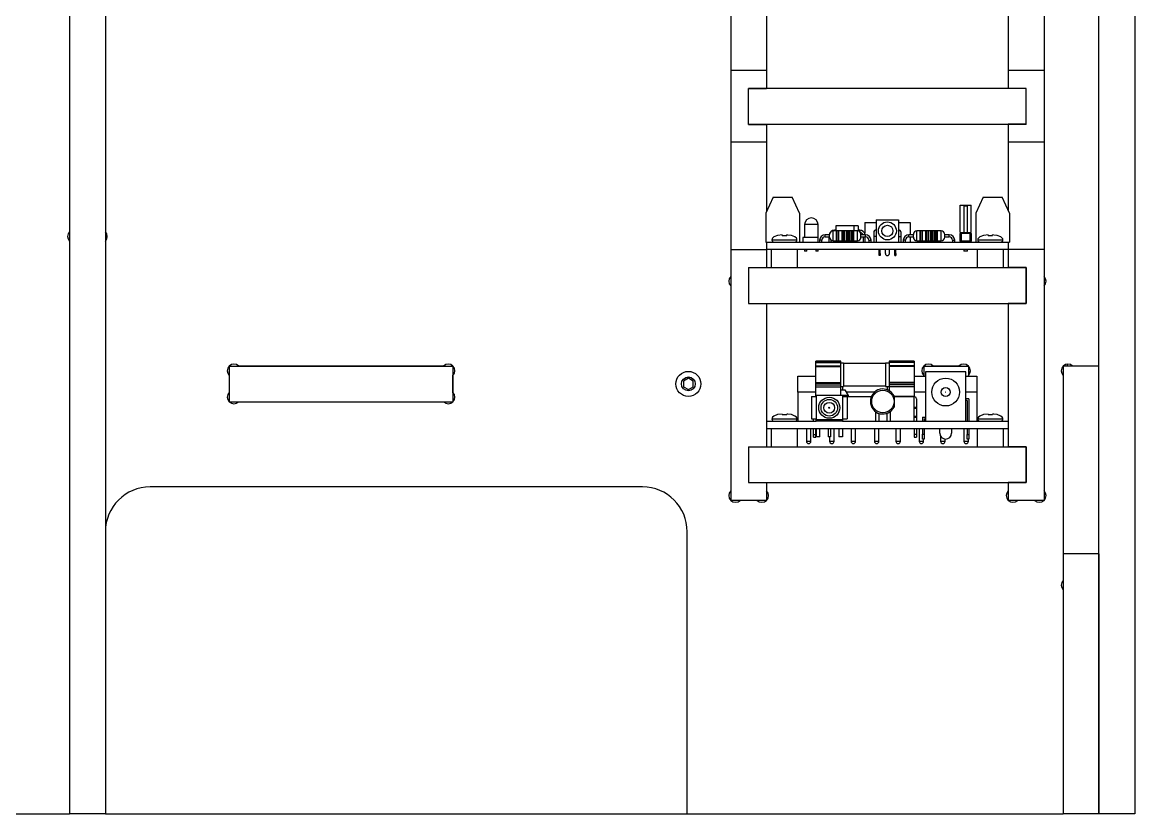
# Model space of a CAD drawing. Extents: x 0 to 145, y 0 to 184.
# Drawn here: x 95.47 to 145.18, y 51.18 to 86.53 of the extents above; entities that cross this region are included whole.
import ezdxf

# ---------------------------------------------------------------- set-up
doc = ezdxf.new("R2010")
doc.units = 0
doc.linetypes.add('SLD-CONTINUE', pattern=[0])
doc.layers.get('0').update_dxf_attribs({"linetype": 'CONTINUOUS'})

msp = doc.modelspace()

# ---------------------------------------------------------------- linework, layer by layer
at = {"color": 7, "linetype": 'SLD-CONTINUE'}
for p, q in [((97.581, 177.193), (97.581, 51.178)), ((99.181, 175.593), (99.181, 51.178)), ((145.181, 131.948), (145.181, 51.178)), ((143.581, 51.178), (143.581, 131.285)), ((127.127, 89.174), (127.127, 84.374)), ((128.727, 89.174), (128.727, 84.374)), ((139.527, 89.178), (139.527, 84.378)), ((141.127, 89.178), (141.127, 84.378)), ((128.727, 84.374), (127.127, 84.374)), ((127.127, 84.374), (127.127, 81.174)), ((128.727, 84.374), (128.727, 83.574)), ((141.127, 84.378), (139.527, 84.378)), ((139.527, 84.378), (139.527, 83.578)), ((141.127, 84.378), (141.127, 81.178)), ((140.327, 83.574), (127.927, 83.574)), ((127.927, 81.974), (127.927, 83.574)), ((127.927, 83.574), (128.727, 83.574)), ((140.327, 83.578), (139.527, 83.578)), ((140.327, 81.978), (140.327, 83.578)), ((140.327, 81.974), (140.327, 83.574)), ((140.327, 81.974), (127.927, 81.974)), ((127.927, 81.974), (128.727, 81.974)), ((128.727, 81.974), (128.727, 81.174)), ((140.327, 81.978), (139.527, 81.978)), ((139.527, 81.978), (139.527, 81.178)), ((128.727, 81.174), (127.127, 81.174)), ((127.127, 81.174), (127.127, 76.374)), ((128.727, 81.174), (128.727, 78.09)), ((141.127, 81.178), (139.527, 81.178)), ((139.527, 81.178), (139.527, 78.126)), ((141.127, 81.178), (141.127, 76.378)), ((129.02, 78.718), (128.689, 78.008)), ((129.02, 78.718), (129.868, 78.718)), ((130.199, 78.008), (129.868, 78.718)), ((138.403, 78.718), (138.072, 78.008)), ((138.403, 78.718), (139.251, 78.718)), ((139.582, 78.008), (139.251, 78.718)), ((137.376, 77.144), (137.376, 78.364)), ((137.376, 78.364), (137.878, 78.364)), ((137.547, 78.314), (137.547, 77.144)), ((137.627, 78.314), (137.547, 78.314)), ((137.707, 78.314), (137.627, 78.314)), ((137.707, 77.144), (137.707, 78.314)), ((137.878, 77.144), (137.878, 78.364)), ((128.689, 78.008), (128.689, 76.714)), ((130.199, 78.008), (130.199, 76.714)), ((133.112, 77.594), (133.112, 77.108)), ((133.112, 77.594), (133.627, 77.594)), ((133.627, 77.714), (133.627, 76.714)), ((133.627, 77.714), (134.627, 77.714)), ((134.627, 77.714), (134.627, 76.714)), ((134.627, 77.594), (135.142, 77.594)), ((135.142, 77.594), (135.142, 77.044)), ((138.072, 78.008), (138.072, 76.714)), ((139.582, 78.008), (139.582, 76.714)), ((130.427, 77.494), (130.427, 76.914)), ((131.027, 76.914), (131.027, 77.494)), ((131.847, 77.214), (131.707, 77.214)), ((131.827, 77.244), (131.765, 77.244)), ((132.642, 77.444), (131.827, 77.444)), ((131.827, 77.444), (131.827, 77.214)), ((131.847, 76.994), (131.847, 77.214)), ((131.937, 77.224), (131.857, 77.224)), ((132.112, 77.214), (131.947, 77.214)), ((131.947, 77.214), (131.947, 76.774)), ((132.112, 76.994), (132.112, 77.214)), ((132.202, 77.224), (132.122, 77.224)), ((132.312, 77.214), (132.212, 77.214)), ((132.212, 77.214), (132.212, 76.774)), ((132.312, 76.994), (132.312, 77.214)), ((132.402, 77.224), (132.322, 77.224)), ((132.512, 77.214), (132.412, 77.214)), ((132.412, 77.214), (132.412, 76.774)), ((132.512, 76.994), (132.512, 77.214)), ((132.602, 77.224), (132.522, 77.224)), ((132.827, 77.444), (132.612, 77.444)), ((132.787, 77.214), (132.612, 77.214)), ((132.612, 77.214), (132.612, 76.774)), ((132.827, 77.444), (132.827, 77.209)), ((132.889, 77.244), (132.827, 77.244)), ((133.519, 77.154), (133.519, 76.964)), ((134.737, 76.964), (134.737, 77.154)), ((135.587, 77.214), (135.447, 77.214)), ((135.587, 76.994), (135.587, 77.214)), ((135.677, 77.224), (135.597, 77.224)), ((135.852, 77.214), (135.687, 77.214)), ((135.687, 77.214), (135.687, 76.774)), ((135.852, 76.994), (135.852, 77.214)), ((135.942, 77.224), (135.862, 77.224)), ((136.052, 77.214), (135.952, 77.214)), ((135.952, 77.214), (135.952, 76.774)), ((136.052, 76.994), (136.052, 77.214)), ((136.142, 77.224), (136.062, 77.224)), ((136.252, 77.214), (136.152, 77.214)), ((136.152, 77.214), (136.152, 76.774)), ((136.252, 76.994), (136.252, 77.214)), ((136.342, 77.224), (136.262, 77.224)), ((136.527, 77.214), (136.352, 77.214)), ((136.352, 77.214), (136.352, 76.774)), ((137.376, 77.094), (137.426, 77.144)), ((137.376, 77.144), (137.426, 77.144)), ((137.426, 77.094), (137.376, 77.094)), ((137.376, 76.764), (137.376, 77.094)), ((137.426, 77.144), (137.828, 77.144)), ((137.426, 77.094), (137.426, 77.144)), ((137.828, 77.094), (137.426, 77.094)), ((137.426, 77.094), (137.426, 76.764)), ((137.828, 77.144), (137.828, 77.094)), ((137.828, 77.144), (137.878, 77.094)), ((137.828, 77.144), (137.878, 77.144)), ((137.828, 76.764), (137.828, 77.094)), ((137.878, 77.094), (137.828, 77.094)), ((137.878, 77.094), (137.878, 76.764)), ((128.689, 76.714), (128.727, 76.714)), ((128.727, 76.714), (133.627, 76.714)), ((128.727, 76.714), (128.727, 76.394)), ((128.967, 76.814), (129.527, 76.814)), ((129.427, 77.031), (129.232, 77.007)), ((129.427, 77.007), (129.427, 77.031)), ((129.527, 76.814), (130.087, 76.814)), ((129.627, 77.007), (129.627, 77.031)), ((129.822, 77.007), (129.824, 77.009)), ((130.347, 76.914), (130.347, 76.714)), ((131.027, 76.914), (130.347, 76.914)), ((131.027, 76.714), (131.027, 76.914)), ((131.097, 76.794), (131.097, 76.714)), ((131.197, 76.714), (131.197, 76.794)), ((131.547, 77.044), (131.347, 77.044)), ((131.347, 76.944), (131.547, 76.944)), ((131.515, 76.944), (131.515, 76.714)), ((131.547, 76.994), (131.547, 77.054)), ((131.547, 76.934), (131.547, 76.994)), ((131.615, 76.714), (131.615, 76.803)), ((131.707, 76.774), (131.847, 76.774)), ((131.847, 76.774), (131.847, 76.994)), ((131.857, 76.764), (131.937, 76.764)), ((131.947, 76.774), (132.112, 76.774)), ((132.112, 76.774), (132.112, 76.994)), ((132.122, 76.764), (132.202, 76.764)), ((132.212, 76.774), (132.312, 76.774)), ((132.312, 76.774), (132.312, 76.994)), ((132.322, 76.764), (132.402, 76.764)), ((132.412, 76.774), (132.512, 76.774)), ((132.512, 76.774), (132.512, 76.994)), ((132.522, 76.764), (132.602, 76.764)), ((132.612, 76.774), (132.787, 76.774)), ((132.947, 76.994), (132.947, 77.054)), ((133.147, 77.044), (132.947, 77.044)), ((132.947, 76.934), (132.947, 76.994)), ((132.947, 76.944), (133.147, 76.944)), ((133.039, 76.944), (133.039, 76.714)), ((133.139, 76.714), (133.139, 76.944)), ((133.297, 76.794), (133.297, 76.714)), ((133.397, 76.714), (133.397, 76.794)), ((133.519, 76.964), (133.519, 76.714)), ((133.627, 76.714), (134.627, 76.714)), ((134.627, 76.714), (139.527, 76.714)), ((134.737, 76.714), (134.737, 76.964)), ((134.837, 76.794), (134.837, 76.714)), ((134.937, 76.714), (134.937, 76.794)), ((135.287, 77.044), (135.087, 77.044)), ((135.087, 76.944), (135.287, 76.944)), ((135.142, 76.944), (135.142, 76.714)), ((135.287, 76.994), (135.287, 77.054)), ((135.287, 76.934), (135.287, 76.994)), ((135.447, 76.774), (135.587, 76.774)), ((135.587, 76.774), (135.587, 76.994)), ((135.597, 76.764), (135.677, 76.764)), ((135.687, 76.774), (135.852, 76.774)), ((135.852, 76.774), (135.852, 76.994)), ((135.862, 76.764), (135.942, 76.764)), ((135.952, 76.774), (136.052, 76.774)), ((136.052, 76.774), (136.052, 76.994)), ((136.062, 76.764), (136.142, 76.764)), ((136.152, 76.774), (136.252, 76.774)), ((136.252, 76.774), (136.252, 76.994)), ((136.262, 76.764), (136.342, 76.764)), ((136.352, 76.774), (136.527, 76.774)), ((136.687, 76.994), (136.687, 77.054)), ((136.887, 77.044), (136.687, 77.044)), ((136.687, 76.934), (136.687, 76.994)), ((136.687, 76.944), (136.887, 76.944)), ((137.037, 76.794), (137.037, 76.714)), ((137.137, 76.714), (137.137, 76.794)), ((137.426, 76.714), (137.376, 76.764)), ((137.426, 76.764), (137.376, 76.764)), ((137.426, 76.714), (137.426, 76.764)), ((137.426, 76.764), (137.828, 76.764)), ((137.878, 76.764), (137.828, 76.714)), ((137.828, 76.764), (137.828, 76.714)), ((137.878, 76.764), (137.828, 76.764)), ((138.167, 76.814), (138.727, 76.814)), ((138.432, 77.007), (138.43, 77.01)), ((138.627, 77.031), (138.432, 77.007)), ((138.627, 77.007), (138.627, 77.031)), ((138.727, 76.814), (139.287, 76.814)), ((138.827, 77.007), (138.827, 77.031)), ((139.022, 77.007), (139.024, 77.009)), ((139.527, 76.714), (139.527, 76.394)), ((139.527, 76.714), (139.582, 76.714)), ((128.727, 76.374), (127.127, 76.374)), ((127.127, 76.374), (127.127, 65.174)), ((128.727, 76.394), (139.527, 76.394)), ((128.727, 76.394), (128.727, 76.374)), ((128.727, 76.374), (128.727, 75.574)), ((128.937, 76.394), (128.937, 75.574)), ((130.117, 75.574), (130.117, 76.394)), ((130.423, 76.394), (130.423, 76.314)), ((130.473, 76.314), (130.423, 76.314)), ((130.523, 76.314), (130.473, 76.314)), ((130.523, 76.314), (130.523, 76.394)), ((130.931, 76.394), (130.931, 76.314)), ((130.981, 76.314), (130.931, 76.314)), ((131.031, 76.314), (130.981, 76.314)), ((131.031, 76.314), (131.031, 76.394)), ((133.757, 76.202), (133.757, 76.394)), ((133.757, 76.112), (133.757, 76.202)), ((133.757, 76.202), (133.797, 76.202)), ((133.797, 76.112), (133.757, 76.112)), ((133.797, 76.202), (133.797, 76.394)), ((133.797, 76.202), (133.797, 76.112)), ((134.027, 76.394), (134.027, 76.314)), ((134.037, 76.314), (134.027, 76.314)), ((134.037, 76.202), (134.037, 76.394)), ((134.217, 76.202), (134.217, 76.394)), ((134.227, 76.314), (134.217, 76.314)), ((134.227, 76.314), (134.227, 76.394)), ((134.457, 76.202), (134.457, 76.394)), ((134.457, 76.112), (134.457, 76.202)), ((134.457, 76.202), (134.497, 76.202)), ((134.457, 76.112), (134.497, 76.112)), ((134.497, 76.202), (134.497, 76.394)), ((134.497, 76.202), (134.497, 76.112)), ((137.547, 76.394), (137.547, 76.314)), ((137.627, 76.314), (137.547, 76.314)), ((137.707, 76.314), (137.627, 76.314)), ((137.707, 76.314), (137.707, 76.394)), ((138.137, 76.394), (138.137, 75.574)), ((139.317, 75.574), (139.317, 76.394)), ((139.527, 76.394), (139.527, 76.378)), ((141.127, 76.378), (139.527, 76.378)), ((139.527, 76.378), (139.527, 75.578)), ((141.127, 76.378), (141.127, 65.178)), ((127.927, 75.574), (127.927, 73.974)), ((127.927, 75.574), (140.327, 75.574)), ((127.927, 75.574), (128.727, 75.574)), ((140.327, 75.578), (139.527, 75.578)), ((140.327, 73.978), (140.327, 75.578)), ((140.327, 75.574), (140.327, 73.974)), ((127.927, 73.974), (140.327, 73.974)), ((127.927, 73.974), (128.727, 73.974)), ((128.727, 73.974), (128.727, 67.574)), ((140.327, 73.978), (139.527, 73.978)), ((139.527, 73.978), (139.527, 67.564)), ((104.714, 71.178), (104.714, 69.578)), ((104.714, 71.178), (114.714, 71.178)), ((114.29, 71.178), (105.138, 71.178)), ((114.714, 71.178), (114.714, 69.578)), ((132.049, 71.398), (130.929, 71.398)), ((130.929, 71.396), (130.929, 71.398)), ((130.929, 71.396), (132.049, 71.396)), ((130.929, 71.39), (130.929, 71.396)), ((130.929, 71.39), (132.049, 71.39)), ((130.929, 71.34), (130.929, 71.39)), ((130.929, 71.34), (132.049, 71.34)), ((130.929, 71.185), (130.929, 71.34)), ((130.929, 71.185), (132.049, 71.185)), ((130.929, 71.15), (130.929, 71.185)), ((130.929, 71.15), (132.049, 71.15)), ((130.929, 70.448), (130.929, 71.15)), ((132.049, 71.396), (132.049, 71.398)), ((132.049, 71.39), (132.049, 71.396)), ((132.049, 71.34), (132.049, 71.39)), ((132.049, 71.185), (132.049, 71.34)), ((132.169, 71.309), (132.049, 71.309)), ((132.049, 71.15), (132.049, 71.185)), ((132.049, 70.448), (132.049, 71.15)), ((132.169, 71.309), (132.169, 70.269)), ((134.049, 71.289), (132.169, 71.289)), ((134.209, 71.309), (134.049, 71.309)), ((134.049, 71.309), (134.049, 70.269)), ((135.329, 71.398), (134.209, 71.398)), ((134.209, 71.398), (134.209, 71.396)), ((135.329, 71.396), (134.209, 71.396)), ((134.209, 71.396), (134.209, 71.39)), ((135.329, 71.39), (134.209, 71.39)), ((134.209, 71.39), (134.209, 71.34)), ((135.329, 71.34), (134.209, 71.34)), ((134.209, 71.34), (134.209, 71.185)), ((135.329, 71.185), (134.209, 71.185)), ((134.209, 71.185), (134.209, 71.15)), ((135.329, 71.15), (134.209, 71.15)), ((134.209, 71.15), (134.209, 70.448)), ((135.329, 71.398), (135.329, 71.396)), ((135.329, 71.396), (135.329, 71.39)), ((135.329, 71.39), (135.329, 71.34)), ((135.329, 71.34), (135.329, 71.185)), ((135.329, 71.185), (135.329, 71.15)), ((135.329, 71.15), (135.329, 70.448)), ((135.751, 71.178), (135.751, 70.718)), ((135.751, 71.178), (137.751, 71.178)), ((137.327, 71.178), (136.175, 71.178)), ((137.751, 71.178), (137.751, 70.718)), ((143.581, 71.178), (141.981, 71.178)), ((141.981, 71.178), (141.981, 62.784)), ((142.181, 71.178), (142.181, 71.265)), ((104.714, 70.753), (104.714, 70.002)), ((114.714, 70.002), (114.714, 70.753)), ((125.233, 70.632), (125.013, 70.505)), ((125.453, 70.505), (125.233, 70.632)), ((130.13, 70.718), (130.929, 70.718)), ((130.13, 70.008), (130.13, 70.718)), ((135.329, 70.718), (135.831, 70.718)), ((135.751, 70.753), (135.751, 70.718)), ((137.631, 70.914), (135.831, 70.914)), ((135.831, 70.914), (135.831, 68.714)), ((137.631, 68.714), (137.631, 70.914)), ((137.631, 70.718), (138.124, 70.718)), ((137.751, 70.718), (137.751, 70.753)), ((138.124, 70.718), (138.124, 70.008)), ((125.013, 70.505), (125.013, 70.251)), ((125.013, 70.251), (125.233, 70.124)), ((125.233, 70.124), (125.453, 70.251)), ((125.453, 70.251), (125.453, 70.505)), ((130.929, 70.448), (132.049, 70.448)), ((130.929, 70.406), (130.929, 70.448)), ((130.929, 70.406), (132.049, 70.406)), ((130.929, 70.342), (130.929, 70.406)), ((130.929, 70.342), (132.049, 70.342)), ((130.929, 70.244), (130.929, 70.342)), ((130.929, 70.244), (132.049, 70.244)), ((130.929, 69.821), (130.929, 70.244)), ((132.049, 70.406), (132.049, 70.448)), ((132.049, 70.342), (132.049, 70.406)), ((132.049, 70.244), (132.049, 70.342)), ((132.049, 70.269), (132.169, 70.269)), ((132.049, 69.854), (132.049, 70.244)), ((132.049, 70.114), (132.225, 70.114)), ((132.124, 70.269), (132.124, 70.114)), ((132.13, 70.114), (132.13, 70.269)), ((132.169, 70.289), (134.049, 70.289)), ((132.225, 70.114), (132.369, 69.864)), ((134.049, 70.269), (134.209, 70.269)), ((134.124, 70.269), (134.124, 70.119)), ((134.13, 70.116), (134.13, 70.269)), ((134.135, 70.114), (134.209, 70.114)), ((135.329, 70.448), (134.209, 70.448)), ((134.209, 70.448), (134.209, 70.406)), ((135.329, 70.406), (134.209, 70.406)), ((134.209, 70.406), (134.209, 70.342)), ((135.329, 70.342), (134.209, 70.342)), ((134.209, 70.342), (134.209, 70.244)), ((135.329, 70.244), (134.209, 70.244)), ((134.209, 70.244), (134.209, 70.078)), ((135.329, 70.448), (135.329, 70.406)), ((135.329, 70.406), (135.329, 70.342)), ((135.329, 70.342), (135.329, 70.244)), ((135.329, 70.244), (135.329, 69.821)), ((130.13, 70.008), (130.13, 68.714)), ((130.929, 70.008), (130.13, 70.008)), ((130.73, 69.814), (130.73, 68.814)), ((130.73, 69.814), (130.942, 69.814)), ((130.929, 69.814), (130.929, 69.821)), ((132.118, 69.854), (130.942, 69.854)), ((130.942, 69.854), (130.942, 68.774)), ((132.369, 69.864), (132.049, 69.864)), ((132.118, 69.854), (132.118, 68.774)), ((132.118, 69.814), (132.33, 69.814)), ((133.55, 70.008), (132.286, 70.008)), ((132.33, 69.814), (133.413, 69.814)), ((132.33, 69.814), (132.33, 68.814)), ((132.369, 69.864), (132.369, 69.814)), ((134.427, 69.846), (134.427, 69.594)), ((134.427, 69.814), (135.329, 69.814)), ((135.831, 70.008), (135.329, 70.008)), ((135.329, 69.821), (135.329, 69.814)), ((135.329, 68.714), (135.329, 69.814)), ((135.349, 69.798), (135.329, 69.798)), ((135.429, 69.718), (135.429, 69.325)), ((138.124, 70.008), (137.631, 70.008)), ((137.771, 69.714), (137.631, 69.714)), ((137.691, 69.634), (137.631, 69.634)), ((137.691, 69.634), (137.691, 68.714)), ((137.771, 69.714), (137.771, 68.714)), ((138.124, 70.008), (138.124, 68.714)), ((104.714, 69.578), (114.714, 69.578)), ((105.138, 69.578), (114.29, 69.578)), ((133.593, 69.145), (133.593, 68.714)), ((134.261, 68.714), (134.261, 69.145)), ((134.427, 69.594), (134.427, 69.342)), ((135.429, 69.325), (135.329, 69.325)), ((135.429, 69.275), (135.329, 69.275)), ((135.429, 69.325), (135.429, 69.275)), ((135.429, 69.275), (135.429, 68.926)), ((128.727, 68.714), (128.727, 68.394)), ((128.727, 68.714), (130.942, 68.714)), ((128.967, 68.814), (129.527, 68.814)), ((129.427, 69.031), (129.232, 69.007)), ((129.427, 69.007), (129.427, 69.031)), ((129.527, 68.814), (130.087, 68.814)), ((129.627, 69.007), (129.627, 69.031)), ((129.822, 69.007), (129.824, 69.009)), ((130.73, 68.814), (130.942, 68.814)), ((130.829, 68.714), (130.829, 68.814)), ((130.929, 68.814), (130.929, 68.714)), ((132.118, 68.774), (130.942, 68.774)), ((130.942, 68.774), (130.942, 68.714)), ((132.118, 68.714), (130.942, 68.714)), ((132.118, 68.814), (132.33, 68.814)), ((132.118, 68.774), (132.118, 68.714)), ((132.118, 68.714), (139.527, 68.714)), ((133.753, 68.714), (133.753, 69.062)), ((134.101, 69.062), (134.101, 68.714)), ((135.429, 68.926), (135.329, 68.926)), ((135.429, 68.877), (135.329, 68.877)), ((135.429, 68.926), (135.429, 68.877)), ((135.429, 68.877), (135.429, 68.714)), ((135.694, 68.894), (135.831, 68.894)), ((135.694, 68.894), (135.694, 68.714)), ((135.774, 68.814), (135.831, 68.814)), ((135.774, 68.814), (135.774, 68.714)), ((138.167, 68.814), (138.727, 68.814)), ((138.627, 69.031), (138.432, 69.007)), ((138.627, 69.007), (138.627, 69.031)), ((138.727, 68.814), (139.287, 68.814)), ((138.827, 69.007), (138.827, 69.031)), ((139.022, 69.007), (139.024, 69.009)), ((139.527, 68.714), (139.527, 68.394)), ((128.727, 68.394), (139.527, 68.394)), ((128.937, 68.394), (128.937, 67.574)), ((130.117, 67.574), (130.117, 68.394)), ((130.507, 68.394), (130.507, 67.814)), ((130.707, 67.814), (130.707, 68.394)), ((130.829, 68.118), (130.829, 68.394)), ((130.829, 68.118), (130.929, 68.118)), ((130.829, 67.998), (130.829, 68.118)), ((130.929, 68.118), (130.929, 68.394)), ((130.929, 67.998), (130.929, 68.118)), ((130.942, 68.394), (130.942, 68.014)), ((131.102, 68.014), (131.102, 68.394)), ((131.48, 68.394), (131.48, 68.014)), ((131.58, 68.394), (131.58, 68.014)), ((131.747, 67.814), (131.747, 68.394)), ((131.958, 68.394), (131.958, 68.014)), ((132.118, 68.394), (132.118, 68.014)), ((132.507, 68.394), (132.507, 67.814)), ((132.707, 67.814), (132.707, 68.394)), ((133.547, 68.394), (133.547, 67.814)), ((133.747, 67.814), (133.747, 68.394)), ((134.507, 68.394), (134.507, 67.814)), ((134.707, 67.814), (134.707, 68.394)), ((135.329, 68.394), (135.329, 68.118)), ((135.429, 68.118), (135.329, 68.118)), ((135.329, 68.118), (135.329, 67.998)), ((135.429, 68.394), (135.429, 68.118)), ((135.429, 68.118), (135.429, 67.998)), ((135.547, 68.394), (135.547, 67.814)), ((135.694, 68.394), (135.694, 68.139)), ((135.694, 68.139), (135.774, 68.139)), ((135.694, 67.914), (135.694, 68.139)), ((135.774, 68.394), (135.774, 68.139)), ((135.774, 68.139), (135.774, 67.914)), ((136.471, 68.174), (136.471, 68.394)), ((136.991, 68.394), (136.991, 68.174)), ((137.547, 68.394), (137.547, 67.814)), ((137.691, 68.394), (137.691, 68.112)), ((137.691, 68.112), (137.771, 68.112)), ((137.691, 67.914), (137.691, 68.112)), ((137.771, 68.394), (137.771, 68.112)), ((137.771, 68.112), (137.771, 67.914)), ((138.137, 68.394), (138.137, 67.574)), ((139.317, 67.574), (139.317, 68.394)), ((130.829, 67.998), (130.929, 67.998)), ((131.102, 68.014), (130.942, 68.014)), ((131.58, 68.014), (131.48, 68.014)), ((131.547, 68.014), (131.547, 67.814)), ((132.118, 68.014), (131.958, 68.014)), ((135.329, 67.998), (135.429, 67.998)), ((135.774, 67.914), (135.694, 67.914)), ((135.747, 67.814), (135.747, 67.914)), ((136.507, 68.042), (136.507, 67.814)), ((136.707, 67.814), (136.707, 67.915)), ((137.771, 67.914), (137.691, 67.914)), ((137.747, 67.814), (137.747, 67.914)), ((127.927, 67.574), (127.927, 65.974)), ((127.927, 67.574), (140.327, 67.574)), ((127.927, 67.574), (128.727, 67.574)), ((140.327, 67.564), (139.527, 67.564)), ((140.327, 67.574), (140.327, 65.974)), ((140.327, 65.978), (140.327, 67.564)), ((123.181, 65.778), (101.181, 65.778)), ((127.927, 65.974), (140.327, 65.974)), ((127.927, 65.974), (128.727, 65.974)), ((128.727, 65.974), (128.727, 65.174)), ((139.527, 65.978), (139.527, 65.178)), ((140.327, 65.978), (139.527, 65.978)), ((128.727, 65.174), (127.127, 65.174)), ((141.127, 65.178), (139.527, 65.178)), ((125.181, 51.178), (125.181, 63.778)), ((143.581, 62.784), (141.981, 62.784)), ((141.981, 62.784), (141.981, 51.178)), ((143.581, 62.784), (143.581, 51.178)), ((93.581, 51.178), (97.581, 51.178)), ((99.181, 51.178), (97.581, 51.178)), ((99.181, 51.178), (125.181, 51.178)), ((125.181, 51.178), (141.981, 51.178)), ((143.581, 51.178), (141.981, 51.178)), ((145.181, 51.178), (143.581, 51.178))]:
    msp.add_line(p, q, dxfattribs=at)
at = {"color": 8, "linetype": 'SLD-CONTINUE'}
for p, q in [((130.727, 77.494), (130.427, 77.494)), ((131.027, 77.494), (130.727, 77.494)), ((131.707, 76.994), (131.707, 77.214)), ((131.765, 77.244), (131.765, 77.214)), ((131.857, 77.224), (131.857, 76.994)), ((131.937, 76.764), (131.937, 77.224)), ((132.122, 77.224), (132.122, 76.994)), ((132.202, 76.764), (132.202, 77.224)), ((132.322, 77.224), (132.322, 76.994)), ((132.402, 76.764), (132.402, 77.224)), ((132.522, 77.224), (132.522, 76.994)), ((132.602, 76.764), (132.602, 77.224)), ((132.627, 77.444), (132.627, 77.214)), ((132.787, 76.994), (132.787, 77.214)), ((132.889, 77.244), (132.889, 77.178)), ((135.447, 76.994), (135.447, 77.214)), ((135.597, 77.224), (135.597, 76.994)), ((135.677, 76.764), (135.677, 77.224)), ((135.862, 77.224), (135.862, 76.994)), ((135.942, 76.764), (135.942, 77.224)), ((136.062, 77.224), (136.062, 76.994)), ((136.142, 76.764), (136.142, 77.224)), ((136.262, 77.224), (136.262, 76.994)), ((136.342, 76.764), (136.342, 77.224)), ((136.527, 76.994), (136.527, 77.214)), ((131.147, 76.794), (131.097, 76.794)), ((131.197, 76.794), (131.147, 76.794)), ((131.347, 76.994), (131.347, 77.044)), ((131.347, 76.944), (131.347, 76.994)), ((131.707, 76.774), (131.707, 76.994)), ((131.857, 76.994), (131.857, 76.764)), ((132.122, 76.994), (132.122, 76.764)), ((132.322, 76.994), (132.322, 76.764)), ((132.522, 76.994), (132.522, 76.764)), ((132.787, 76.774), (132.787, 76.994)), ((133.147, 76.994), (133.147, 77.044)), ((133.147, 76.944), (133.147, 76.994)), ((133.297, 76.794), (133.347, 76.794)), ((133.347, 76.794), (133.397, 76.794)), ((133.627, 76.964), (133.519, 76.964)), ((134.627, 76.964), (134.737, 76.964)), ((134.887, 76.794), (134.837, 76.794)), ((134.937, 76.794), (134.887, 76.794)), ((135.087, 76.994), (135.087, 77.044)), ((135.087, 76.944), (135.087, 76.994)), ((135.447, 76.774), (135.447, 76.994)), ((135.597, 76.994), (135.597, 76.764)), ((135.862, 76.994), (135.862, 76.764)), ((136.062, 76.994), (136.062, 76.764)), ((136.262, 76.994), (136.262, 76.764)), ((136.527, 76.774), (136.527, 76.994)), ((136.887, 76.994), (136.887, 77.044)), ((136.887, 76.944), (136.887, 76.994)), ((137.037, 76.794), (137.087, 76.794)), ((137.087, 76.794), (137.137, 76.794)), ((130.929, 69.821), (130.942, 69.821)), ((135.329, 69.821), (134.427, 69.821)), ((130.507, 67.814), (130.707, 67.814)), ((131.547, 67.814), (131.747, 67.814)), ((132.507, 67.814), (132.707, 67.814)), ((133.547, 67.814), (133.747, 67.814)), ((134.507, 67.814), (134.707, 67.814)), ((135.547, 67.814), (135.747, 67.814)), ((136.507, 67.814), (136.707, 67.814)), ((137.547, 67.814), (137.747, 67.814))]:
    msp.add_line(p, q, dxfattribs=at)
at = {"color": 7, "linetype": 'SLD-CONTINUE'}
for points in [[(129.23, 77.009), (129.215, 77.007), (129.056, 76.945), (128.993, 76.89), (128.974, 76.855), (128.967, 76.814)], [(129.23, 77.009), (129.23, 77.01), (129.232, 77.007)], [(129.427, 77.007), (129.571, 77.01), (129.627, 77.007)], [(129.822, 77.007), (129.685, 77.028), (129.627, 77.031)], [(130.087, 76.814), (130.08, 76.855), (130.061, 76.89), (129.998, 76.945), (129.839, 77.007), (129.824, 77.009)], [(138.43, 77.009), (138.415, 77.007), (138.256, 76.945), (138.193, 76.89), (138.174, 76.855), (138.167, 76.814)], [(138.627, 77.007), (138.771, 77.01), (138.827, 77.007)], [(139.022, 77.007), (138.885, 77.028), (138.827, 77.031)], [(139.287, 76.814), (139.28, 76.855), (139.261, 76.89), (139.198, 76.945), (139.039, 77.007), (139.024, 77.009)], [(129.23, 69.009), (129.215, 69.007), (129.056, 68.945), (128.993, 68.89), (128.974, 68.855), (128.967, 68.814)], [(129.23, 69.009), (129.23, 69.01), (129.232, 69.007)], [(129.427, 69.007), (129.571, 69.01), (129.627, 69.007)], [(129.822, 69.007), (129.685, 69.028), (129.627, 69.031)], [(130.087, 68.814), (130.08, 68.855), (130.061, 68.89), (129.998, 68.945), (129.839, 69.007), (129.824, 69.009)], [(138.43, 69.009), (138.415, 69.007), (138.256, 68.945), (138.193, 68.89), (138.174, 68.855), (138.167, 68.814)], [(138.43, 69.009), (138.43, 69.01), (138.432, 69.007)], [(138.627, 69.007), (138.771, 69.01), (138.827, 69.007)], [(139.022, 69.007), (138.885, 69.028), (138.827, 69.031)], [(139.287, 68.814), (139.28, 68.855), (139.261, 68.89), (139.198, 68.945), (139.039, 69.007), (139.024, 69.009)]]:
    msp.add_lwpolyline(points, dxfattribs=at)
for centre, radius in [((134.127, 77.214), 0.4), ((134.127, 77.214), 0.25), ((125.233, 70.378), 0.56), ((125.233, 70.378), 0.31), ((136.731, 70.014), 0.62), ((136.731, 70.014), 0.2), ((131.53, 69.314), 0.47), ((131.53, 69.314), 0.37), ((133.927, 69.594), 0.5), ((136.731, 70.014), 0.002), ((131.53, 69.314), 0.24), ((131.53, 69.314), 0.02)]:
    msp.add_circle(centre, radius, dxfattribs=at)
for centre, radius, start, end in [((130.727, 77.494), 0.3, 0, 180), ((97.793, 76.966), 0.3, 135, 225), ((98.952, 76.966), 0.312, 317.1405, 42.8595), ((131.765, 76.994), 0.25, 90, 168.463), ((131.707, 77.054), 0.16, 90, 180), ((131.857, 77.214), 0.01, 90, 180), ((131.937, 77.214), 0.01, 0, 90), ((132.122, 77.214), 0.01, 90, 180), ((132.202, 77.214), 0.01, 0, 90), ((132.322, 77.214), 0.01, 90, 180), ((132.402, 77.214), 0.01, 0, 90), ((132.522, 77.214), 0.01, 90, 180), ((132.602, 77.214), 0.01, 0, 90), ((132.787, 77.054), 0.16, 0, 90), ((132.889, 76.994), 0.25, 11.537, 90), ((132.889, 76.994), 0.15, 19.4712, 77.3923), ((133.619, 77.154), 0.1, 85.4183, 180), ((134.637, 77.154), 0.1, 0, 95.7461), ((135.447, 77.054), 0.16, 90, 180), ((135.597, 77.214), 0.01, 90, 180), ((135.677, 77.214), 0.01, 0, 90), ((135.862, 77.214), 0.01, 90, 180), ((135.942, 77.214), 0.01, 0, 90), ((136.062, 77.214), 0.01, 90, 180), ((136.142, 77.214), 0.01, 0, 90), ((136.262, 77.214), 0.01, 90, 180), ((136.342, 77.214), 0.01, 0, 90), ((136.527, 77.054), 0.16, 0, 90), ((129.067, 76.814), 0.1, 179.9904, 270), ((129.987, 76.814), 0.1, 270, 0.0096), ((131.347, 76.794), 0.25, 90, 180), ((131.347, 76.794), 0.15, 90, 180), ((131.707, 76.934), 0.16, 180, 270), ((131.857, 76.774), 0.01, 180, 270), ((131.937, 76.774), 0.01, 270, 0), ((132.122, 76.774), 0.01, 180, 270), ((132.202, 76.774), 0.01, 270, 0), ((132.322, 76.774), 0.01, 180, 270), ((132.402, 76.774), 0.01, 270, 0), ((132.522, 76.774), 0.01, 180, 270), ((132.602, 76.774), 0.01, 270, 0), ((132.787, 76.934), 0.16, 270, 0), ((133.147, 76.794), 0.25, 0, 90), ((133.147, 76.794), 0.15, 0, 90), ((135.087, 76.794), 0.25, 90, 180), ((135.087, 76.794), 0.15, 90, 180), ((135.447, 76.934), 0.16, 180, 270), ((135.597, 76.774), 0.01, 180, 270), ((135.677, 76.774), 0.01, 270, 0), ((135.862, 76.774), 0.01, 180, 270), ((135.942, 76.774), 0.01, 270, 0), ((136.062, 76.774), 0.01, 180, 270), ((136.142, 76.774), 0.01, 270, 0), ((136.262, 76.774), 0.01, 180, 270), ((136.342, 76.774), 0.01, 270, 0), ((136.527, 76.934), 0.16, 270, 0), ((136.887, 76.794), 0.25, 0, 90), ((136.887, 76.794), 0.15, 0, 90), ((138.267, 76.814), 0.1, 179.9904, 270), ((139.187, 76.814), 0.1, 270, 0.0096), ((134.127, 76.202), 0.09, 180, 270), ((134.127, 76.202), 0.09, 270, 0), ((127.339, 74.966), 0.3, 135, 225), ((140.915, 74.966), 0.3, 315, 45), ((104.926, 70.966), 0.3, 45, 225), ((114.502, 70.966), 0.3, 315, 135), ((135.963, 70.966), 0.3, 45, 225), ((137.539, 70.966), 0.3, 315, 135), ((142.193, 70.966), 0.3, 45, 225), ((133.927, 69.594), 0.56, 26.7655, 333.2345), ((104.926, 69.79), 0.3, 135, 315), ((114.502, 69.79), 0.3, 225, 45), ((135.349, 69.718), 0.08, 0, 90), ((129.067, 68.814), 0.1, 179.9904, 270), ((129.987, 68.814), 0.1, 270, 0.0096), ((138.267, 68.814), 0.1, 179.9904, 270), ((139.187, 68.814), 0.1, 270, 0.0096), ((136.731, 68.174), 0.26, 180, 0), ((130.607, 67.814), 0.1, 180, 0), ((131.647, 67.814), 0.1, 180, 0), ((132.607, 67.814), 0.1, 180, 0), ((133.647, 67.814), 0.1, 180, 0), ((134.607, 67.814), 0.1, 180, 0), ((135.647, 67.814), 0.1, 180, 0), ((136.607, 67.814), 0.1, 180, 0), ((137.647, 67.814), 0.1, 180, 0), ((101.181, 63.778), 2, 90, 180), ((123.181, 63.778), 2, 0, 90), ((127.339, 65.39), 0.3, 135, 315), ((128.515, 65.39), 0.3, 225, 45), ((139.739, 65.39), 0.3, 135, 315), ((140.915, 65.39), 0.3, 225, 45), ((142.193, 61.39), 0.3, 135, 225)]:
    msp.add_arc(centre, radius, start, end, dxfattribs=at)

doc.saveas('drawing.dxf')
